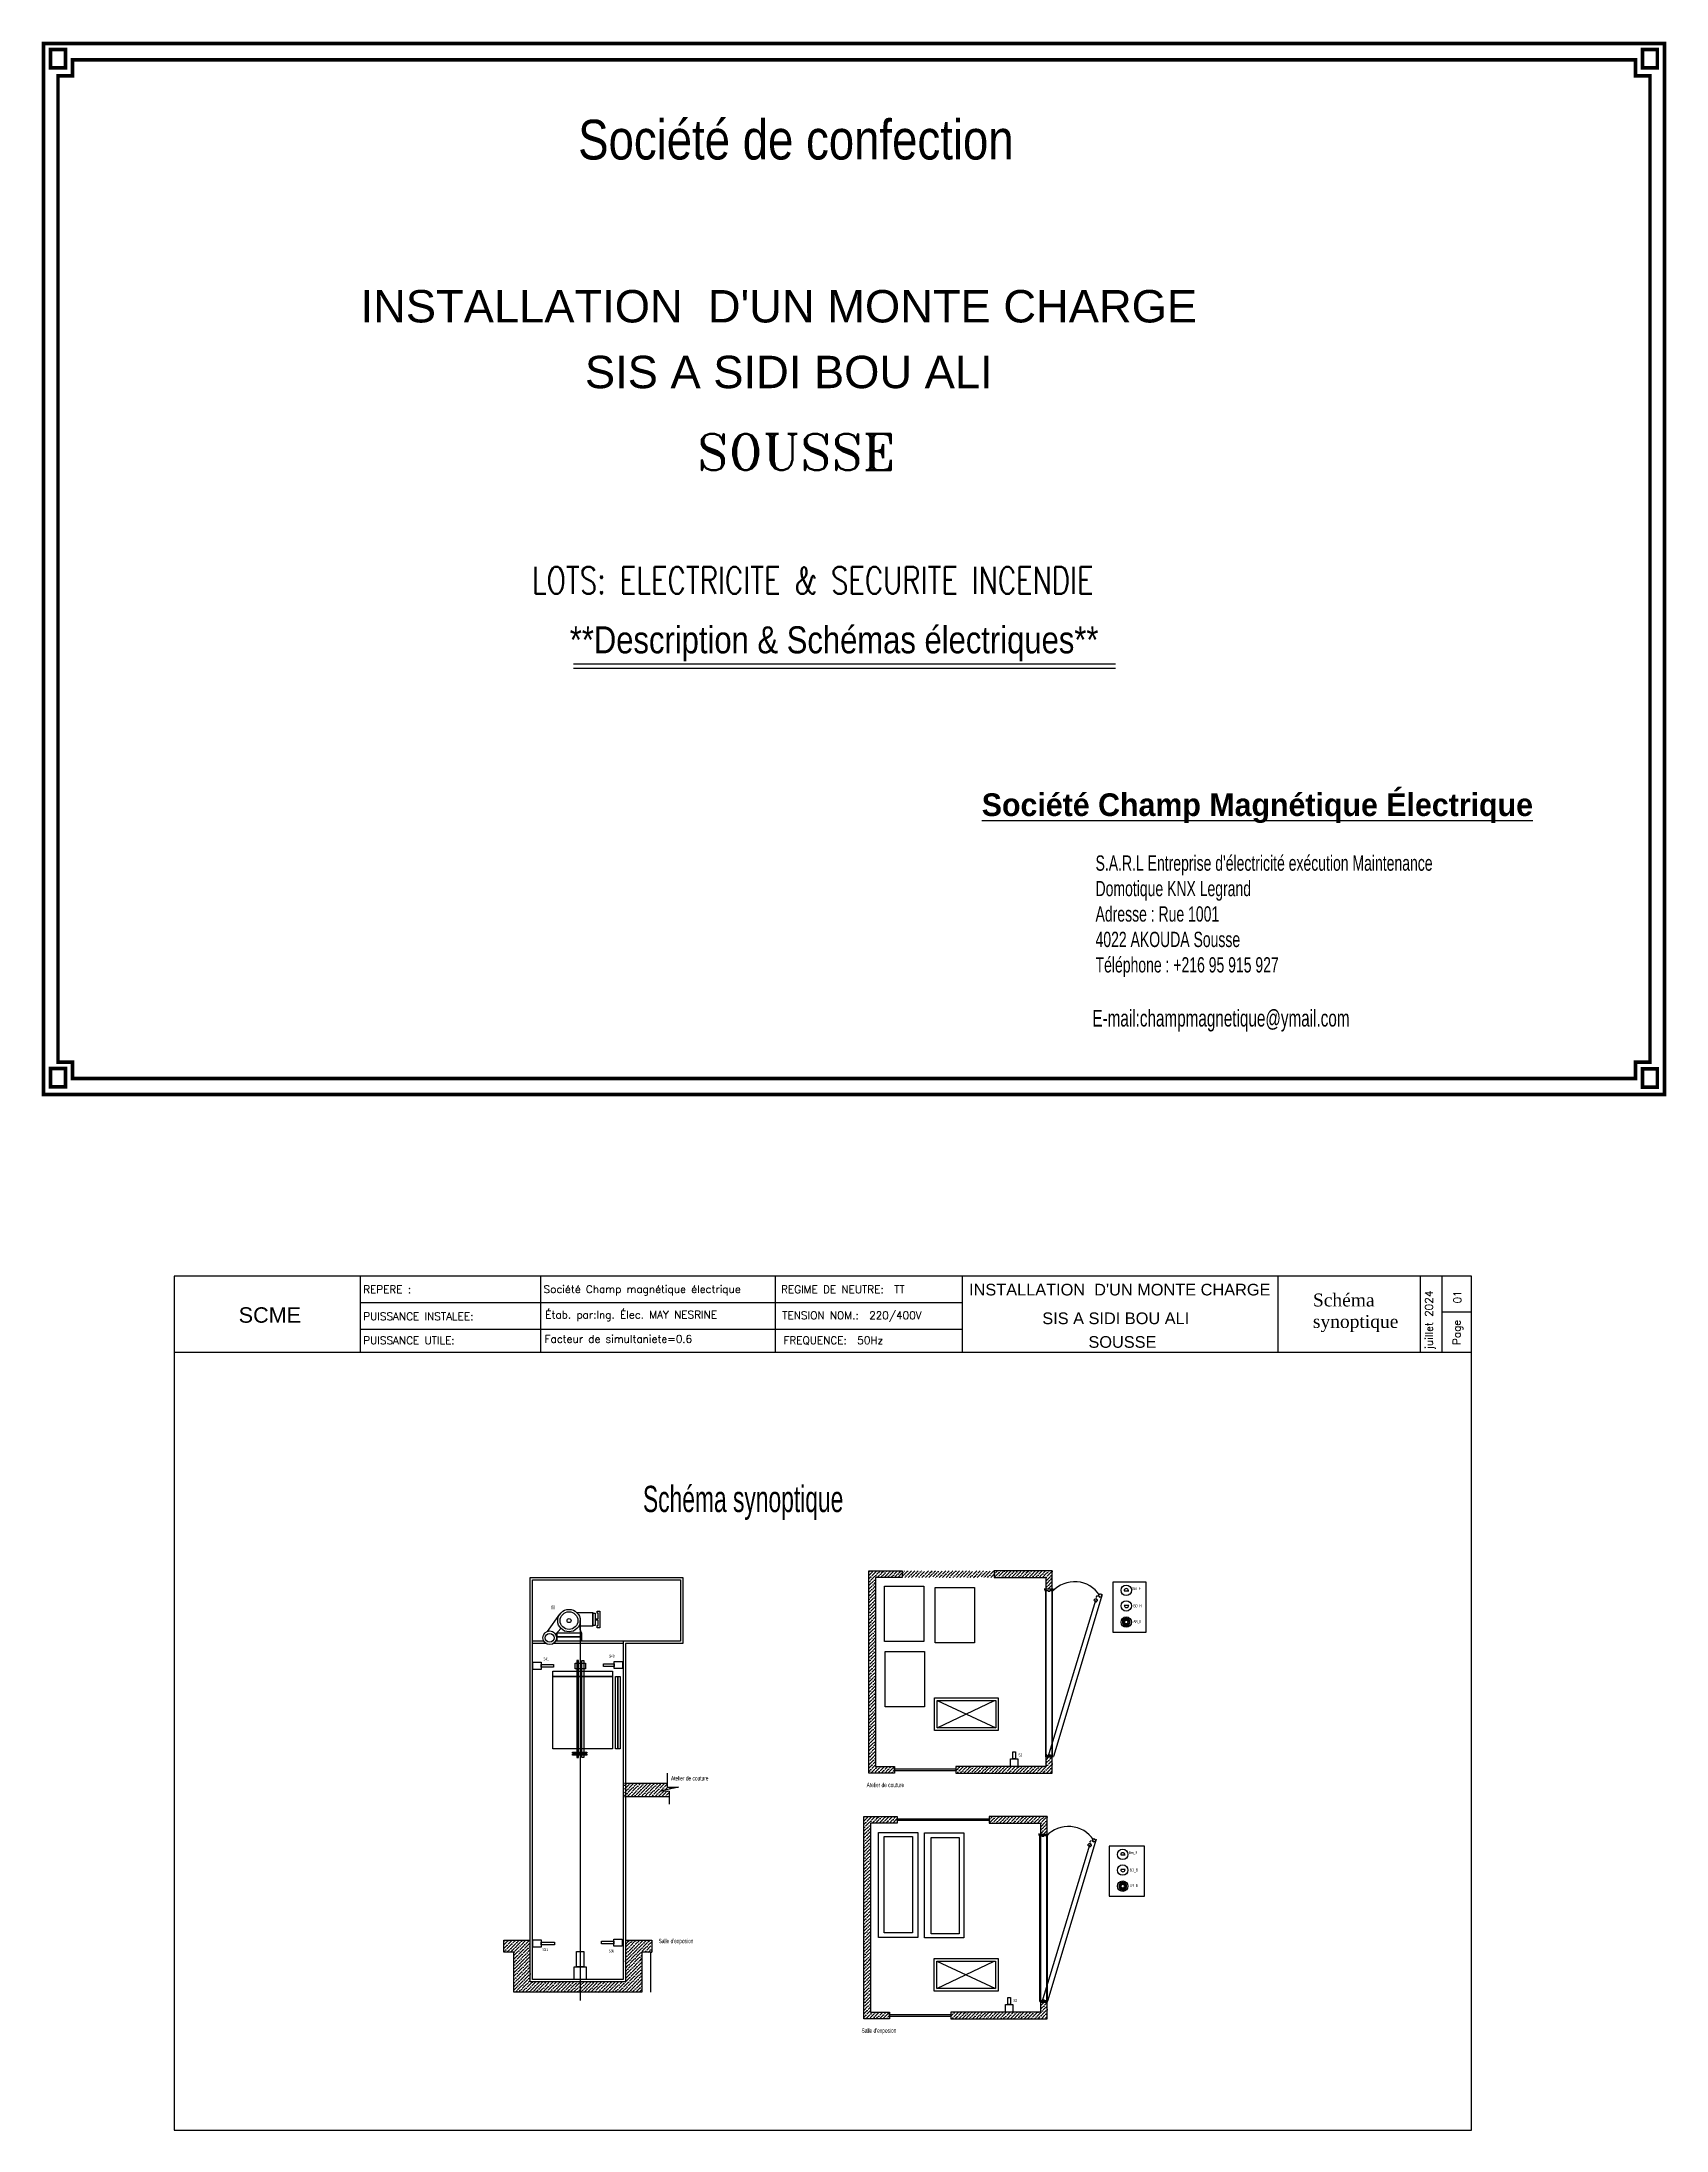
# Model space of a CAD drawing. Header units: millimetres. Extents: x -697 to 9610, y -2715 to 1893.
# Drawn here: x 7720 to 9610, y -537 to 1893 of the extents above; entities that cross this region are included whole.
import ezdxf

# ---------------------------------------------------------------- set-up
doc = ezdxf.new("R2010")
doc.units = ezdxf.units.MM
for name, color, linetype in [('CADRE SCHEMAS UNIFILAIRE', 7, 'Continuous'), ('ECALIRAGE', 3, 'Continuous'), ('MEN', 182, 'Continuous'), ('PDF _Texte', 7, 'Continuous')]:
    doc.layers.add(name, color=color, linetype=linetype)
doc.styles.add('1-50 R', font='bgothl.ttf', dxfattribs={"width": 0.65, "height": 0.1})
doc.styles.add('Acotado', font='bgothl.ttf', dxfattribs={"width": 0.5})
doc.styles.add('COTE', font='ROMANS8', dxfattribs={"width": 0.75})
doc.styles.add('PDF Arial', font='arial.ttf')
doc.styles.add('ROMANS', font='romans', dxfattribs={"width": 0.8, "height": 0.5})
doc.styles.add('ROMANT', font='romant', dxfattribs={"height": 0.2})
doc.styles.get("Standard").update_dxf_attribs({"font": 'ARIALN.TTF', "width": 0.8})
doc.dimstyles.new('1-50 B', dxfattribs={"dimtxt": 0.1, "dimasz": 0.125, "dimexe": 0, "dimexo": 0, "dimgap": 0.05, "dimtad": 1, "dimzin": 4, "dimdsep": 46, "dimtxsty": 'Acotado', "dimblk": 'DOTSMALL', "dimcen": 0.05, "dimse1": 1, "dimse2": 1, "dimclrd": 251, "dimclre": 256, "dimclrt": 256, "dimazin": 1, "dimtfac": 1, "dimtix": 1, "dimtmove": 0, "dimatfit": 1, "dimfxl": 1, "dimtolj": 1, "dimtzin": 5, "dimlwd": -1, "dimlwe": -1, "dimarcsym": 0})

# ---------------------------------------------------------------- blocks, each defined once
blk = doc.blocks.new('_DOTSMALL')
at = {"color": 0, "linetype": 'ByBlock', "const_width": 0.5}
blk.add_lwpolyline([(-0.0625, 0, 1), (0.0625, 0, 1)], format="xyb", close=True, dxfattribs=at)
blk = doc.blocks.new('*D22')
at = {"color": 251, "ltscale": 0.8, "transparency": 16777216}
blk.add_line((8428.4, -376.8), (8428.4, -330.4), dxfattribs=at)
at = {"layer": 'Defpoints', "color": 0, "ltscale": 0.8, "transparency": 16777216}
for p in [(8417.8, -330.4), (8428.4, -330.4), (8417.8, -376.8)]:
    blk.add_point(p, dxfattribs=at)
at = {"color": 251, "ltscale": 0.8, "transparency": 16777216, "xscale": 0.125, "yscale": 0.125, "zscale": 0.125}
for p, rotation in [((8428.4, -330.4), 90), ((8428.4, -376.8), 270)]:
    blk.add_blockref('_DOTSMALL', p, dxfattribs=dict(at, rotation=rotation))
at = {"ltscale": 0.8, "transparency": 16777216, "insert": (8428.3, -353.6), "char_height": 0.1, "attachment_point": 5, "rotation": 90, "style": 'Acotado'}
blk.add_mtext('\\A1;H', dxfattribs=at)

msp = doc.modelspace()

# ---------------------------------------------------------------- hatches: boundary and pattern name
at = {"ltscale": 0.8}
h = msp.add_hatch(dxfattribs=at)
h.set_pattern_fill('ANSI36', color=256, scale=0.892191, style=0)
h.set_pattern_definition([(45, (-8542.9899, -9240.8797), (1.50226997, 5.50832323), [7.0817686, -1.4163537, 0, -1.4163537])])
h.paths.add_polyline_path([(8689.805, 105.942), (8750.477, 105.942), (8750.477, 113.634), (8682.113, 113.634), (8682.113, -121.695), (8711.986, -121.695), (8711.986, -114.003), (8689.805, -114.003)])
h.paths.add_polyline_path([(8895.456, -102.35), (8887.765, -102.35), (8887.765, -114.003), (8783.361, -114.003), (8783.361, -121.695), (8895.456, -121.695)])
h.paths.add_polyline_path([(8887.765, 91.605), (8895.456, 91.605), (8895.456, 113.634), (8750.477, 113.634), (8750.477, 105.942), (8887.765, 105.942)])
h = msp.add_hatch(dxfattribs=at)
h.set_pattern_fill('ANSI36', color=256, scale=0.892191, style=0)
h.set_pattern_definition([(45, (-8511.3017, -9177.6222), (1.50226997, 5.50832323), [7.0817686, -1.4163537, 0, -1.4163537])])
h.paths.add_polyline_path([(8397.593, -133.738), (8397.593, -149.235), (8449.811, -149.235), (8449.811, -142.984), (8440.821, -142.357), (8460.682, -138.077), (8447.407, -138.077), (8447.407, -133.738)])
h = msp.add_hatch(dxfattribs=at)
h.set_pattern_fill('ANSI36', color=256, scale=0.892191, style=0)
h.set_pattern_definition([(45, (-8548.8767, -9526.8025), (1.50226997, 5.50832323), [7.0817686, -1.4163537, 0, -1.4163537])])
h.paths.add_polyline_path([(8683.918, -179.98), (8714.805, -179.98), (8714.805, -172.289), (8676.226, -172.289), (8676.226, -407.618), (8706.099, -407.618), (8706.099, -399.926), (8683.918, -399.926)])
h.paths.add_polyline_path([(8889.57, -388.273), (8881.878, -388.273), (8881.878, -399.926), (8777.474, -399.926), (8777.474, -407.618), (8889.57, -407.618)])
h.paths.add_polyline_path([(8881.878, -193.072), (8889.57, -193.072), (8889.57, -172.289), (8821.868, -172.289), (8821.868, -179.98), (8881.878, -179.98)])
h = msp.add_hatch(dxfattribs=at)
h.set_pattern_fill('ANSI36', color=256, scale=0.892191, style=0)
h.set_pattern_definition([(45, (-8510, -9137.2997), (1.50226997, 5.50832323), [7.0817686, -1.4163537, 0, -1.4163537])])
h.paths.add_polyline_path([(8417.83, -330.38), (8429.428, -330.38), (8429.428, -316.105), (8398.895, -316.105), (8398.895, -364.693), (8346.308, -364.693), (8346.308, -376.774), (8417.83, -376.774)])
h.paths.add_polyline_path([(8343.481, -376.774), (8346.308, -376.774), (8346.308, -364.693), (8288.067, -364.693), (8288.067, -316.105), (8257.533, -316.105), (8257.533, -330.38), (8269.132, -330.38), (8269.132, -376.774)])

# ---------------------------------------------------------------- linework, layer by layer
at = {"color": 255}
for p, q in [((8573.56, 367.848, 120.131), (8573.56, 456.474, 120.131)), ((8090.509, 426), (8790.999, 426)), ((8090.509, 394.999), (8790.999, 394.999))]:
    msp.add_line(p, q, dxfattribs=at)
for p, q in [((8790.999, 367.848, 120.131), (8790.999, 456.474, 120.131)), ((9158.055, 367.848, 120.131), (9158.055, 456.474, 120.131)), ((8090.509, 426), (8790.999, 426)), ((8090.509, 394.999), (8790.999, 394.999)), ((8886.425, 93.085), (8886.425, 91.367)), ((8886.714, 92.618), (8886.714, 90.9)), ((8886.714, 90.9), (8890.551, 90.9)), ((8890.551, 90.9), (8890.551, 89.87)), ((8890.551, 89.87), (8892.612, 89.87)), ((8890.842, -103.018), (8946.121, 79.485)), ((8892.612, 90.9), (8896.449, 90.9)), ((8892.612, 89.87), (8892.612, 90.9)), ((8896.159, 91.367), (8896.159, 93.085)), ((8896.449, 90.9), (8896.449, 92.618)), ((8953.486, 86.114), (8896.842, -102.421)), ((8944.088, 79.108), (8945.727, 77.443)), ((8945.323, 81.094), (8944.094, 79.885)), ((8947.752, 84.799), (8945.978, 82.711)), ((8946.384, 80.693), (8946.047, 81.035)), ((8947.197, 81.492), (8946.384, 80.693)), ((8946.384, 80.693), (8947.348, 79.713)), ((8947.348, 79.713), (8946.384, 80.693)), ((8946.504, 77.436), (8947.68, 78.593)), ((8947.348, 79.713), (8948.169, 80.521)), ((8947.686, 79.37), (8947.348, 79.713)), ((8948.97, 83.58), (8949.769, 84.392)), ((8949.368, 85.453), (8950.577, 86.682)), ((8949.769, 84.392), (8949.427, 84.73)), ((8949.769, 84.392), (8950.749, 83.428)), ((8950.749, 83.428), (8949.769, 84.392)), ((8950.749, 83.428), (8949.942, 82.608)), ((8951.092, 83.091), (8950.749, 83.428)), ((8951.355, 86.689), (8953.02, 85.05)), ((8953.026, 84.273), (8951.869, 83.097)), ((8887.571, -101.398), (8889.107, -99.863)), ((8887.765, -102.35), (8887.765, -100.992)), ((8888.054, -101.459), (8891.085, -101.459)), ((8888.054, -102.817), (8888.054, -101.459)), ((8888.969, -103.38), (8888.969, -102.023)), ((8891.085, -101.459), (8891.085, -100.645)), ((8891.085, -100.645), (8893.212, -100.645)), ((8893.212, -100.645), (8893.212, -101.459)), ((8893.212, -101.459), (8895.746, -101.459)), ((8895.456, -102.35), (8895.456, -100.992)), ((8895.746, -102.817), (8895.746, -101.459)), ((8896.661, -103.38), (8896.661, -102.023)), ((8879.623, -192.274), (8879.623, -193.992)), ((8879.623, -193.992), (8883.459, -193.992)), ((8883.459, -193.992), (8883.459, -195.023)), ((8885.521, -193.992), (8889.357, -193.992)), ((8885.521, -195.023), (8885.521, -193.992)), ((8889.357, -193.992), (8889.357, -192.274)), ((8883.459, -195.023), (8885.521, -195.023)), ((8883.751, -387.91), (8939.029, -205.407)), ((8946.395, -198.778), (8889.751, -387.313)), ((8936.997, -205.785), (8938.635, -207.45)), ((8938.232, -203.798), (8937.003, -205.007)), ((8940.66, -200.093), (8938.887, -202.181)), ((8939.293, -204.199), (8938.956, -203.857)), ((8940.106, -203.4), (8939.293, -204.199)), ((8939.293, -204.199), (8940.257, -205.179)), ((8940.257, -205.179), (8939.293, -204.199)), ((8939.413, -207.456), (8940.588, -206.299)), ((8940.257, -205.179), (8941.077, -204.372)), ((8940.594, -205.522), (8940.257, -205.179)), ((8941.878, -201.312), (8942.678, -200.5)), ((8942.276, -199.439), (8943.486, -198.21)), ((8942.678, -200.5), (8942.335, -200.162)), ((8942.678, -200.5), (8943.658, -201.464)), ((8943.658, -201.464), (8942.678, -200.5)), ((8943.658, -201.464), (8942.85, -202.284)), ((8944, -201.801), (8943.658, -201.464)), ((8944.263, -198.203), (8945.928, -199.842)), ((8945.934, -200.62), (8944.778, -201.795)), ((8880.48, -386.291), (8882.015, -384.755)), ((8880.962, -386.352), (8883.994, -386.352)), ((8880.962, -387.709), (8880.962, -386.352)), ((8881.878, -388.273), (8881.878, -386.915)), ((8883.994, -386.352), (8883.994, -385.537)), ((8883.994, -385.537), (8886.12, -385.537)), ((8886.12, -385.537), (8886.12, -386.352)), ((8886.12, -386.352), (8888.654, -386.352)), ((8888.654, -387.709), (8888.654, -386.352)), ((8889.57, -388.273), (8889.57, -386.915))]:
    msp.add_line(p, q)
at = {"color": 3, "linetype": 'Continuous', "ltscale": 0.8}
for p, q in [((8984.36, 73.375), (8979.149, 73.375)), ((8979.21, 90.424), (8984.421, 90.424)), ((8975.09, -216.97), (8980.301, -216.97)), ((8980.24, -234.019), (8975.028, -234.019))]:
    msp.add_line(p, q, dxfattribs=at)
at = {"color": 255, "elevation": 120.131}
msp.add_lwpolyline([(9383.078, 456.474), (7873.694, 456.474), (7873.694, -537.453), (9383.078, -537.453)], close=True, dxfattribs=at)
msp.add_lwpolyline([(9383.078, 456.474), (7873.694, 456.474), (7873.694, -537.453), (9383.078, -537.453)], close=True, dxfattribs=at)
at = {"ltscale": 0.8}
for points in [[(8288.067, -174.917), (8288.067, 105.694), (8465.596, 105.694), (8465.596, 28.988), (8398.895, 28.988), (8398.895, -171.675)], [(8290.684, -174.917), (8290.684, 103.077), (8462.979, 103.077), (8462.979, 31.606), (8396.278, 31.606), (8396.278, -171.675)], [(8308.179, 43.178), (8322.585, 63.264)], [(8347.857, 41.636), (8347.857, 36.648), (8319.474, 36.648), (8319.474, 41.636), (8347.857, 41.636), (8346.308, 45.497), (8346.308, 55.636)], [(8342.28, 65.081), (8360.828, 65.081), (8360.828, 49.024), (8344.514, 49.024)], [(8363.583, 57.828), (8367.191, 57.828), (8367.191, 64.286), (8366.005, 64.286), (8366.005, 66.656), (8369.267, 66.656), (8369.267, 47.449), (8366.005, 47.449), (8366.005, 49.818), (8367.191, 49.818), (8367.191, 56.276), (8363.583, 56.276)], [(8303.869, 31.606), (8290.684, 31.606)], [(8306.356, 28.988), (8290.684, 28.988)], [(8396.278, 28.988), (8315.109, 28.988)], [(8396.278, 31.606), (8317.596, 31.606)], [(8317.639, 39.596), (8323.851, 46.499)], [(8887.765, -102.35), (8887.765, -114.003), (8783.361, -114.003), (8783.361, -121.695), (8895.456, -121.695), (8895.456, -102.35), (8887.765, -102.35), (8895.456, -102.35)], [(8447.407, -133.738), (8397.593, -133.738)], [(8447.407, -121.791), (8447.407, -138.077), (8460.682, -138.077), (8440.821, -142.357), (8449.811, -142.984), (8449.811, -157.912)], [(8449.811, -149.235), (8397.593, -149.235)], [(8398.895, -171.675), (8398.895, -364.693), (8288.067, -364.693), (8288.067, -174.917)], [(8396.278, -171.675), (8396.278, -362.076), (8290.684, -362.076), (8290.684, -174.917)], [(8398.895, -316.105), (8429.428, -316.105), (8429.428, -330.38), (8417.83, -330.38), (8417.83, -376.774), (8343.481, -376.774), (8269.132, -376.774), (8269.132, -330.38), (8257.533, -330.38), (8257.533, -316.105), (8288.067, -316.105)], [(8881.878, -388.273), (8881.878, -399.926), (8777.474, -399.926), (8777.474, -407.618), (8889.57, -407.618), (8889.57, -388.273), (8881.878, -388.273), (8889.57, -388.273)]]:
    msp.add_lwpolyline(points, dxfattribs=at)
for points in [[(8711.986, -121.695), (8682.113, -121.695), (8682.113, 113.634), (8720.692, 113.634), (8720.692, 105.942), (8689.805, 105.942), (8689.805, -114.003), (8711.986, -114.003)], [(8895.456, -102.743), (8895.456, 113.634), (8827.755, 113.634), (8827.755, 105.942), (8887.765, 105.942), (8887.765, -102.743)], [(8360.828, 64.194), (8363.583, 64.194), (8363.583, 49.911), (8360.828, 49.911)], [(8319.474, 36.648), (8347.857, 36.648), (8347.857, 31.661), (8319.474, 31.661)], [(8340.326, 6.316), (8352.23, 6.316), (8352.23, -0.485), (8340.326, -0.485)], [(8344.436, 9.104), (8342.141, 9.104), (8342.141, -103.481), (8344.436, -103.481)], [(8348.18, 9.104), (8350.475, 9.104), (8350.475, -103.481), (8348.18, -103.481)], [(8314.26, -3.119), (8383.808, -3.119), (8383.808, -9.293), (8314.26, -9.293)], [(8314.26, -9.293), (8383.808, -9.293), (8383.808, -93.416), (8314.26, -93.416)], [(8387.109, -9.266), (8389.94, -9.266), (8389.94, -93.416), (8387.109, -93.416)], [(8389.94, -9.266), (8392.771, -9.266), (8392.771, -93.416), (8389.94, -93.416)], [(8758.466, -34.306), (8832.611, -34.306), (8832.611, -72.076), (8758.466, -72.076)], [(8761.448, -37.288), (8829.629, -37.288), (8829.629, -69.095), (8761.448, -69.095)], [(8337.205, -97.439), (8353.947, -97.439), (8353.947, -98.697), (8337.205, -98.697)], [(8337.205, -99.797), (8353.947, -99.797), (8353.947, -101.055), (8337.205, -101.055)], [(8711.986, -116.82), (8783.361, -116.82), (8783.361, -118.983), (8711.986, -118.983)], [(8706.099, -407.618), (8676.226, -407.618), (8676.226, -172.289), (8714.805, -172.289), (8714.805, -179.98), (8683.918, -179.98), (8683.918, -399.926), (8706.099, -399.926)], [(8714.805, -175.001), (8821.868, -175.001), (8821.868, -177.164), (8714.805, -177.164)], [(8889.57, -387.202), (8889.57, -172.289), (8821.868, -172.289), (8821.868, -179.98), (8881.878, -179.98), (8881.878, -387.202)], [(8341.982, -329.354), (8350.634, -329.354), (8350.634, -347.334), (8341.982, -347.334)], [(8758.2, -337.765), (8832.344, -337.765), (8832.344, -375.535), (8758.2, -375.535)], [(8339.33, -347.334), (8353.286, -347.334), (8353.286, -362.076), (8339.33, -362.076)], [(8761.181, -340.747), (8829.362, -340.747), (8829.362, -372.553), (8761.181, -372.553)], [(8706.099, -402.743), (8777.474, -402.743), (8777.474, -404.905), (8706.099, -404.905)]]:
    msp.add_lwpolyline(points, close=True, dxfattribs=at)
at = {"linetype": 'Continuous', "ltscale": 0.8}
for points in [[(8965.892, 42.237), (9004.515, 42.237), (9004.515, 100.396), (8965.892, 100.396)], [(8961.772, -265.157), (9002.623, -265.157), (9002.623, -206.998), (8961.772, -206.998)]]:
    msp.add_lwpolyline(points, close=True, dxfattribs=at)
at = {"ltscale": 0.0125}
for points in [[(8700.426, 95.812), (8746.134, 95.812), (8746.134, 31.315), (8700.426, 31.315)], [(8759.364, 94.199), (8805.072, 94.199), (8805.072, 29.702), (8759.364, 29.702)], [(8701.201, 19.7), (8746.909, 19.7), (8746.909, -44.798), (8701.201, -44.798)], [(8693.196, -190.873), (8738.904, -190.873), (8738.904, -313.008), (8693.196, -313.008)], [(8746.805, -191.435), (8792.513, -191.435), (8792.513, -313.57), (8746.805, -313.57)], [(8700.024, -195.56), (8732.7, -195.56), (8732.7, -307.566), (8700.024, -307.566)], [(8754.433, -196.92), (8787.109, -196.92), (8787.109, -308.927), (8754.433, -308.927)]]:
    msp.add_lwpolyline(points, close=True, dxfattribs=at)
for points in [[(8887.765, -102.35), (8887.765, 92.632), (8895.456, 92.632), (8895.456, -102.35)], [(8880.962, -387.709), (8880.962, -192.727), (8888.654, -192.727), (8888.654, -387.709)], [(8881.878, -388.273), (8881.878, -194.426), (8889.57, -194.426), (8889.57, -388.273)]]:
    msp.add_lwpolyline(points, close=True)
for points in [[(8346.308, 56.41), (8346.308, -8.243), (8346.308, -386.532)], [(8761.448, -69.095), (8828.266, -37.288)], [(8761.448, -37.288), (8829.629, -69.095)], [(8761.181, -372.553), (8827.999, -340.747)], [(8761.181, -340.747), (8829.362, -372.553)]]:
    msp.add_lwpolyline(points, dxfattribs=at)
at = {"color": 1, "linetype": 'Continuous', "ltscale": 0.8, "const_width": 3.843}
for points in [[(8978.458, 53.29, 0.83488769), (8984.49, 53.29, 1.29302704)], [(8974.446, -254.11, 0.83488769), (8980.478, -254.11, 1.29302704)]]:
    msp.add_lwpolyline(points, format="xyb", close=True, dxfattribs=at)
at = {"color": 3, "ltscale": 0.8}
for points in [[(8300.708, 7.2), (8300.708, -1.129), (8290.95, -1.129), (8290.95, 7.2)], [(8315.276, 4.549), (8315.276, 1.456), (8300.813, 1.456), (8300.813, 4.549)], [(8373.392, 2.403), (8373.392, 5.496), (8385.704, 5.496), (8385.704, 2.403)], [(8385.808, -0.249), (8385.808, 8.081), (8395.566, 8.081), (8395.566, -0.249)], [(8849.571, -96.869), (8852.664, -96.869), (8852.664, -105.088), (8849.571, -105.088)], [(8846.92, -105.192), (8855.25, -105.192), (8855.25, -114.069), (8846.92, -114.069)], [(8300.718, -315.887), (8300.718, -324.217), (8290.959, -324.217), (8290.959, -315.887)], [(8385.416, -323.272), (8385.416, -314.942), (8395.174, -314.942), (8395.174, -323.272)], [(8316.237, -318.539), (8316.237, -321.632), (8300.822, -321.632), (8300.822, -318.539)], [(8370.949, -320.62), (8370.949, -317.527), (8385.311, -317.527), (8385.311, -320.62)], [(8843.685, -382.792), (8846.778, -382.792), (8846.778, -391.01), (8843.685, -391.01)], [(8841.033, -391.115), (8849.363, -391.115), (8849.363, -399.946), (8841.033, -399.946)]]:
    msp.add_lwpolyline(points, close=True, dxfattribs=at)
at = {"linetype": 'Continuous', "ltscale": 0.8}
for centre in [(8981.477, 90.925), (8981.477, 72.724), (8977.357, -216.469), (8977.357, -234.669)]:
    msp.add_circle(centre, 6.073, dxfattribs=at)
at = {"ltscale": 0.8}
for centre, radius in [((8333.22, 55.636), 13.088), ((8333.22, 55.636), 10.32), ((8333.22, 55.636), 2.34), ((8310.732, 35.638), 7.96), ((8310.732, 35.638), 5.171)]:
    msp.add_circle(centre, radius, dxfattribs=at)
at = {"color": 41, "linetype": 'Continuous', "ltscale": 0.8, "true_color": 0xf4ee51}
for centre in [(8981.477, 54.013), (8977.357, -253.381)]:
    msp.add_circle(centre, 6.073, dxfattribs=at)
at = {"color": 7, "linetype": 'Continuous', "ltscale": 0.8}
msp.add_arc((8921.371, 66.082), 34.89, 33.493084, 137.082399, dxfattribs=at)
at = {"color": 3, "linetype": 'Continuous', "ltscale": 0.8}
for centre, start, end in [((8981.528, 90.344), 1.750337, 178.249663), ((8981.754, 73.455), 181.750337, 358.249663), ((8977.408, -217.05), 1.750337, 178.249663), ((8977.634, -233.939), 181.750337, 358.249663)]:
    msp.add_arc(centre, 2.607, start, end, dxfattribs=at)
at = {"color": 252, "linetype": 'Continuous', "ltscale": 0.8, "true_color": 0x939598}
msp.add_arc((8914.28, -218.81), 34.89, 33.493084, 137.082399, dxfattribs=at)
at = {"extrusion": (0, 0, -1)}
for centre, major_axis, start_param, end_param in [((8944.48, 79.493), (-0.389, -0.389), 0.00798836, 1.57878446), ((8945.651, 80.646), (-0.393, -0.393), 1.72547058, 3.14958087), ((8946.119, 77.828), (-0.389, -0.389), 4.72037717, 6.29117353), ((8947.294, 78.985), (-0.389, -0.389), 3.14958089, 4.72037715), ((8949.816, 85.126), (-0.393, -0.393), 6.27519712, 7.69930735), ((8950.969, 86.297), (-0.389, -0.389), 1.56280816, 3.13360433), ((8951.477, 83.483), (-0.389, -0.389), 4.70440077, 6.27519711), ((8952.634, 84.658), (-0.389, 0.389), 1.56280814, 3.13360443), ((8937.389, -205.399), (-0.389, -0.389), 0.00798836, 1.57878446), ((8938.56, -204.246), (-0.393, -0.393), 1.72547058, 3.14958087), ((8939.027, -207.064), (-0.389, -0.389), 4.72037717, 6.29117353), ((8940.203, -205.907), (-0.389, -0.389), 3.14958089, 4.72037715), ((8942.725, -199.766), (-0.393, -0.393), 6.27519712, 7.69930735), ((8943.878, -198.595), (-0.389, -0.389), 1.56280816, 3.13360433), ((8944.386, -201.409), (-0.389, -0.389), 4.70440077, 6.27519711), ((8945.543, -200.234), (-0.389, 0.389), 1.56280814, 3.13360443)]:
    msp.add_ellipse(centre, major_axis=major_axis, ratio=1, start_param=start_param, end_param=end_param, dxfattribs=at)
at = {"layer": 'CADRE SCHEMAS UNIFILAIRE', "color": 255}
for p, q in [((8090.529, 367.848, 120.131), (8090.529, 456.474, 120.131)), ((8300.331, 367.848, 120.131), (8300.331, 456.474, 120.131)), ((9383.078, 414.612, 120.131), (9348.913, 414.612, 120.131))]:
    msp.add_line(p, q, dxfattribs=at)
at = {"layer": 'CADRE SCHEMAS UNIFILAIRE'}
for p, q in [((9323.645, 367.848, 120.131), (9323.645, 456.474, 120.131)), ((9348.913, 367.848, 120.131), (9348.913, 456.474, 120.131)), ((9383.078, 367.848, 120.131), (7873.694, 367.848, 120.131))]:
    msp.add_line(p, q, dxfattribs=at)
at = {"layer": 'CADRE SCHEMAS UNIFILAIRE', "color": 255, "const_width": 4.223, "elevation": 142.524}
msp.add_lwpolyline([(7721.962, 1891.092), (9607.575, 1891.092), (9607.575, 667.925), (7721.962, 667.925)], close=True, dxfattribs=at)
at = {"layer": 'CADRE SCHEMAS UNIFILAIRE', "color": 255, "const_width": 4.223}
for points in [[(7730.11, 1884.126), (7747.502, 1884.126), (7747.502, 1862.81), (7730.11, 1862.81)], [(9581.959, 1884.126), (9599.35, 1884.126), (9599.35, 1862.81), (9581.959, 1862.81)], [(7730.11, 698.247), (7747.502, 698.247), (7747.502, 676.931), (7730.11, 676.931)], [(9581.959, 697.722), (9599.35, 697.722), (9599.35, 676.406), (9581.959, 676.406)]]:
    msp.add_lwpolyline(points, close=True, dxfattribs=at)
at = {"layer": 'CADRE SCHEMAS UNIFILAIRE', "color": 255, "const_width": 4.223, "elevation": 142.524}
for points in [[(7738.715, 1853.555), (7738.715, 705.462), (7755.469, 705.462), (7755.469, 686.694), (9574.069, 686.694), (9574.069, 705.462), (9590.822, 705.462), (9590.822, 1853.555), (9574.069, 1853.555), (9574.069, 1874.446)], [(7755.469, 1874.493), (7755.469, 1853.555)], [(9574.069, 1872.324), (7755.469, 1872.324)], [(7757.58, 1853.555), (7736.615, 1853.555)]]:
    msp.add_lwpolyline(points, dxfattribs=at)
at = {"layer": 'CADRE SCHEMAS UNIFILAIRE', "elevation": 120.131}
msp.add_lwpolyline([(9383.078, 456.474), (7873.694, 456.474), (7873.694, -537.453), (9383.078, -537.453)], close=True, dxfattribs=at)
at = {"layer": 'MEN', "color": 30, "true_color": 0xf8991e}
for p, q in [((8338.505, 1169.362), (8969.098, 1169.362)), ((8338.505, 1164.353), (8969.098, 1164.353))]:
    msp.add_line(p, q, dxfattribs=at)

# ---------------------------------------------------------------- texts
at = {"ltscale": 0.8, "style": '1-50 R', "width": 0.65}
for s, height, p in [('Schéma synoptique', 30.53816, (8419.245, 182.018)), ('Atelier de couture', 5.12788, (8451.792, -130.41)), ('Atelier de couture', 5.12788, (8679.482, -138.185)), ("Salle d'exposion", 5.12788, (8437.457, -319.777)), ("Salle d'exposion", 5.12788, (8673.596, -424.108))]:
    msp.add_text(s, height=height, dxfattribs=at).set_placement(p)
at = {"ltscale": 0.8, "attachment_point": 1, "style": '1-50 R'}
for s, insert, char_height, width in [('\\A1;m', (8312.102, 74.399), 5.4324, 3.15957), ('\\A1;S40', (8379.788, 15.884), 3.3331, 3.15957), ('\\A1;BD_B', (8985.694, -232.933), 3.3331, 0.3312)]:
    msp.add_mtext(s, dxfattribs=dict(at, insert=insert, char_height=char_height, width=width))
at = {"ltscale": 0.8, "char_height": 3.3331, "attachment_point": 1, "style": '1-50 R'}
for s, insert in [('\\A1;Bm_H', (8988.665, 94.624)), ('\\A1;BD_H', (8989.814, 74.461)), ('\\A1;AR_h', (8989.814, 56.38)), ('\\A1;S41', (8303.293, 12.763)), ('\\A1;S1', (8856.111, -98.989)), ('\\A1;Bm_B', (8984.545, -212.77)), ('\\A1;AR_B', (8985.694, -251.014)), ('\\A1;S31', (8302.331, -325.609)), ('\\A1;S30', (8379.396, -327.121)), ('\\A1;S2', (8850.224, -384.912))]:
    msp.add_mtext(s, dxfattribs=dict(at, insert=insert))
at = {"layer": 'CADRE SCHEMAS UNIFILAIRE', "color": 255}
msp.add_text('**Description & Schémas électriques**', height=31.46747, dxfattribs=at).set_placement((8334.111, 1181.439, 386.192))
at = {"layer": 'CADRE SCHEMAS UNIFILAIRE', "style": 'ROMANS'}
for s, height, p in [('REPERE :', 8.8986, (8093.741, 436.742, 120.131)), ('Société Champ magnétique électrique ', 8.89862, (8303.729, 436.98, 120.131)), ('REGIME DE NEUTRE:  TT', 8.89862, (8579.92, 436.742, 120.131)), ('PUISSANCE INSTALEE:   ', 8.89862, (8093.741, 405.316, 120.131)), ('Étab. par:Ing. Élec. MAY NESRINE', 8.89862, (8305.631, 407.225, 120.131)), ('TENSION NOM.:  220/400V', 8.89862, (8581.333, 406.501, 120.131)), ('PUISSANCE UTILE: ', 8.89862, (8093.741, 377.334, 120.131)), ('Facteur de simultaniete=0.6', 8.89862, (8304.882, 379.056, 120.131)), ('FREQUENCE:  50Hz', 8.89862, (8582.746, 377.47, 120.131))]:
    msp.add_text(s, height=height, dxfattribs=at).set_placement(p)
for s, height, p in [('juillet 2024', 8.89862, (9338.13, 371.405)), ('01', 8.8986, (9371.228, 424.663)), ('Page', 8.8986, (9370.406, 376.441))]:
    msp.add_text(s, height=height, rotation=90, dxfattribs=at).set_placement(p)
at = {"layer": 'CADRE SCHEMAS UNIFILAIRE', "color": 255, "insert": (8290.07, 1282.024), "char_height": 31.46747, "width": 1218.5235, "attachment_point": 1, "style": 'COTE'}
msp.add_mtext('LOTS: ELECTRICITE & SECURITE INCENDIE ', dxfattribs=at)
at = {"layer": 'CADRE SCHEMAS UNIFILAIRE', "color": 255, "width": 606.58338, "attachment_point": 1}
for s, insert, char_height in [("{\\H0.91667x;S.A.R.L Entreprise d'électricité exécution Maintenance^JDomotique KNX Legrand^JAdresse\\~: Rue 1001^J4022 AKOUDA Sousse^JTéléphone\\~: +216 95 915 927}", (8945.799, 946.172), 19.370643), ('E-mail:champmagnetique@ymail.com', (8942.098, 766.475), 19.37064)]:
    msp.add_mtext(s, dxfattribs=dict(at, insert=insert, char_height=char_height))
at = {"layer": 'ECALIRAGE', "color": 2}
msp.add_text('Société de confection', height=46.24562, dxfattribs=at).set_placement((8343.882, 1756.186))
at = {"layer": 'ECALIRAGE', "color": 255, "style": 'ROMANT'}
msp.add_text('SOUSSE', height=42.3684, dxfattribs=at).set_placement((8482.439, 1394.484, 0))
at = {"layer": 'ECALIRAGE', "color": 255, "insert": (9134.042, 1018.476), "char_height": 26.39334, "width": 1177.17961, "attachment_point": 2, "style": 'ROMANT'}
msp.add_mtext('{\\finherit|b1|i0|c0|p16;\\L\\C146;\\c9000464;Société Champ Magnétique Électrique}', dxfattribs=at)
at = {"layer": 'PDF _Texte', "style": 'PDF Arial'}
msp.add_text('SOUSSE', height=13.591, dxfattribs=at).set_placement((8937.486, 373.186, 0))
at = {"layer": 'PDF _Texte', "attachment_point": 7, "style": 'PDF Arial'}
for s, insert, char_height in [("INSTALLATION  D'UN MONTE CHARGE", (8090.704, 1566.004), 37.72115), ('SIS A SIDI BOU ALI', (8351.707, 1489.494), 37.72115), ("INSTALLATION  D'UN MONTE CHARGE", (8798.614, 433.9), 13.59096), ('SCME', (7948.901, 402.085, 120.131), 18), ('SIS A SIDI BOU ALI', (8883.834, 400.516), 13.59096), ('{\\fTimes New Roman|b0|i0|c0|p18;Schéma \\Psynoptique}', (9198.666, 391.37), 15)]:
    msp.add_mtext(s, dxfattribs=dict(at, insert=insert, char_height=char_height))

# ---------------------------------------------------------------- dimensions: what is measured, and where the dimension line sits
at = {"ltscale": 0.8}
dim = msp.add_linear_dim(base=(8428.447, -330.38), p1=(8417.83, -376.774), p2=(8417.83, -330.38), angle=90, text='H', dimstyle='1-50 B', dxfattribs=at)
dim.commit()
dim.dimension.update_dxf_attribs({"geometry": '*D22', "text_midpoint": (8428.347, -353.577)})

doc.saveas('drawing.dxf')
